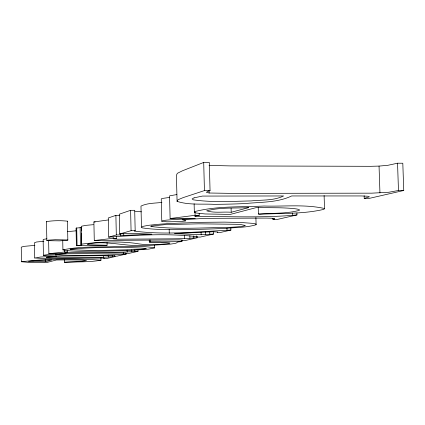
<?xml version="1.0" encoding="UTF-8"?>
<svg xmlns="http://www.w3.org/2000/svg" width="425" height="425" viewBox="0 0 425 425"><rect width="100%" height="100%" fill="white"/><g stroke="black" fill="none" stroke-linecap="round" stroke-linejoin="round"><path stroke-width="0.64" d="M258.416 213.988C272.027 213.031 286.078 213.892 299.354 210.37L299.407 209.716L297.415 209.111A50.787 3.804 -1.6 0 0 278.97 207.772L256.349 207.575L230.228 214.423L205.222 213.966L196.185 213.01L194.342 212.394L194.368 211.682C216.973 205.806 240.927 207.225 264.122 206.019C284.15 206.635 304.858 204.112 324.514 208.51L324.004 209.312C303.009 214.28 281.026 213.074 259.606 214.296L258.416 213.988L258.23 207.368M67.453 221.473L67.49 221.175C60.536 220.426 53.401 220.532 46.484 221.584L46.851 240.64L59.436 240.885L67.83 240.215L67.49 221.175M81.249 227.083L81.313 227.55L76.048 228.119L76.404 245.708L81.68 245.214L81.249 227.083L81.706 226.169L85.908 225.351L93.447 224.671M137.955 249.401L137.998 251.34L128.318 253.555L125.226 253.587L126.129 253.125L123.399 252.981L70.539 253.47L56.769 254.453L55.223 254.718L55.436 255.032C79.061 255.436 102.834 255.643 126.39 253.996L117.077 256.132L114.075 256.163L114.92 255.898L112.253 255.584L61.843 256.073L46.357 257.274L46.537 257.587L49.773 257.768L62.581 257.736L103.456 257.274L115.302 256.535L106.733 258.496L103.812 258.533L104.173 258.172L101.793 258.044L45.066 258.533L34.738 258.017L40.433 257.04L56.706 256.105L43.44 255.579L43.642 255.212L47.159 254.708L66.13 253.518L48.88 253.693L48.636 240.816M177.071 201.36L177.963 199.766L183.159 197.609L204.436 190.586L210.051 190.586L209.307 162.462L203.702 162.44L182.484 170.776L177.305 173.342L176.423 175.254L177.071 201.36C188.843 205.238 201.689 203.687 213.903 204.335C224.49 204.287 235.083 204.042 245.661 203.506C261.014 201.987 277.467 202.752 291.678 195.952L361.192 195.946L367.63 196.217L369.447 196.844L364.225 198.395L364.14 195.744M81.621 244.827L82.078 244.067C99.742 241.894 117.9 241.039 135.575 243.339C146.641 245.459 158.105 244.678 169.24 243.536L169.963 242.994L160.204 242.197L149.287 242.053L149.244 240.125M169.559 197.423L161.845 198.523L161.245 199.07L161.782 221.228L162.382 220.766L165.883 220.198L172.518 219.608L195.293 218.402L170.112 218.524L169.554 195.861L176.843 194.554M34.914 245.374L23.635 246.399L21.25 247.169L21.516 261.757C47.648 258.634 74.715 258.405 100.975 260.164L100.916 257.518M62.725 240.183L62.921 249.879C81.138 245.963 100.406 247.424 119.016 246.479C130.762 246.872 143.007 245.538 154.488 247.918L154.424 245.337M119.834 215.342L115.882 215.358L108.285 217.961L108.704 237.139L116.317 234.945L120.27 234.919L120.424 235.301L123.765 235.392L151.975 234.154L131.139 233.352L119.712 233.968L119.271 214.2L130.608 210.317L134.709 210.306L135.177 230.669L134.412 231.099C166.409 235.301 198.799 231.54 230.892 230.068L230.823 227.481M196.685 235.79L196.717 237.086L197.391 236.741C167.976 233.176 138.173 235.03 108.704 237.139M141.467 227.157L143.204 226.328L148.203 225.372L156.575 224.432L168.311 223.566L199.585 222.349L224.437 222.126L240.624 222.488L252.944 223.375L255.898 224.007L256.105 224.735C246.495 227.635 236.231 227.364 226.312 228.305A69.833 4.723 -1.5 0 1 182.649 229.596C169.203 229.42 155.614 230.021 142.295 227.869L141.467 227.157L140.978 206.104C147.374 202.953 154.95 203.304 161.92 202.406M100.975 260.164C89.346 262.422 77.223 261.577 65.423 262.294L64.34 262.188L64.287 259.59M154.488 247.918L148.835 249.093L132.866 250.261A55.5 2.991 -1.3 0 1 98.037 251.244C86.376 250.925 74.386 252.089 62.921 249.879M116.503 236.422L116.546 238.377L113.369 238.845L117.693 239.217L172.704 238.823L184.593 238.643L197.444 237.724L184.806 240.619L181.284 240.651L182.373 240.093L179.196 239.891L94.281 240.523L93.888 221.962L108.279 219.948M210.051 190.586L207.745 191.335L206.375 192.318L209.143 193.014L231.476 193.375L371.7 193.168L388.832 192.259L398.48 190.485L403.75 190.485L402.804 163.232L397.54 163.211L387.913 165.298L379.047 166.09L370.807 166.313L230.732 165.915L209.026 165.405M272.919 218.195L272.956 219.491L274.646 218.981L274.699 218.609L271.251 218.2L266.092 218.094L205.503 218.349L182.118 219.704L185.794 220.66L185.571 221L180.28 221.584L166.94 221.813L161.782 221.228M48.88 253.693L64.425 252.014L67.389 252.057L67.362 250.745M94.281 240.523L113.172 238.313L116.546 238.377M170.112 218.524L195.086 215.294L199.224 215.374L199.176 213.387M119.712 233.968L131.075 230.701L135.177 230.669M107.052 242.643L107.111 245.241L106.388 245.438L76.404 245.708M45.284 261.747L51.738 260.026L35.95 260.509L28.454 261.38L45.284 261.747L45.247 259.771M231.2 212.272L248.752 207.602C234.812 208.415 220.203 207.193 206.678 210.816C214.503 213.249 223.12 211.597 231.2 212.272L231.088 208.33M149.287 242.053L181.953 241.57L181.921 240.29M213.462 231.466L213.531 234.042L200.361 237.06L196.717 237.086M230.892 230.068L220.995 232.332L217.196 232.358L217.797 232.071L213.207 231.737L174.346 233.569L201.137 234.749L213.531 234.042M296.91 212.978L296.969 214.933L277.169 219.47L272.956 219.491M403.75 190.485L369.245 198.385L364.225 198.395M181.953 241.57L177.581 242.022L176.556 242.941L174.903 243.472L170.207 244.147L152.166 245.268A25.989 1.456 -1.3 0 1 134.008 245.496C118.671 244.715 103.371 240.89 87.948 243.987L87.476 244.481L89.925 244.848L107.111 245.241M296.969 214.933C263.181 218.126 228.947 216.314 194.995 216.516L194.82 216.091L199.224 215.374M46.856 238.808L43.339 239.403L43.138 239.838L43.44 255.579M67.389 252.057L64.839 252.402C89.107 252.673 113.709 252.87 137.998 251.34M67.564 231.657L76.314 230.786M43.865 241.304L36.63 241.984L34.452 242.733L34.738 258.017M64.34 262.188L79.459 261.598L86.514 260.674L83.89 260.254A30.94 1.424 -1.2 0 0 70.837 259.903L56.461 259.973L46.782 262.512L30.441 262.496L21.516 261.757M93.888 221.962L95.205 221.956M141.445 211.836L134.975 211.225M67.873 239.966L55.176 239.711L48.386 240.125L46.851 240.64M397.54 163.211L398.48 190.485M379.047 166.09L379.95 192.955M324.105 195.548L324.514 208.51M292.554 212.999L292.612 214.954M46.484 221.584L46.495 221.887M255.898 217.515L256.105 224.735M226.971 228.151L227.024 230.095M209.073 190.379L209.143 193.014M209.738 232.135L209.791 234.069M203.702 162.44L204.436 190.586M205.482 231.933L205.551 234.589M201.067 232.098L201.137 234.749M195.001 211.979L195.086 215.294M194.119 203.798L194.342 212.394M193.779 235.827L193.827 237.756M189.863 235.716L189.933 238.367M184.508 235.333L184.593 238.643M169.171 229.378L169.267 233.314M150.073 239.913L150.121 241.846M134.805 250.075L134.837 251.372M131.702 249.889L131.75 251.823M130.608 210.317L131.075 230.701M127.133 250.123L127.176 252.052M123.723 233.447L123.765 235.392M123.287 252.721L123.314 254.028M120.397 234L120.424 235.301M115.882 215.358L116.317 234.945M113.14 237.007L113.172 238.313M112.285 255.244L112.317 256.567M108.248 255.106L108.29 257.082M103.413 255.298L103.456 257.274M81.313 227.55L81.382 230.817M81.435 233.437L81.68 245.214M80.128 227.726L80.495 245.368M76.707 227.89L77.068 245.517M64.388 250.049L64.425 252.014M70.449 249.135L70.013 249.411C91.502 251.276 113.273 249.974 134.847 249.645A18.264 0.972 -1.3 0 0 145.679 248.726L146.285 248.407C121.12 246.792 95.604 247.074 70.449 249.135M194.06 197.859L192.116 198.911L193.237 199.824C212.351 202.587 231.827 201.317 251.069 200.924C261.874 199.739 273.594 200.882 283.587 195.962L202.364 196.079L194.06 197.859M151.613 226.02L150.737 226.461C176.678 229.702 203.421 227.63 229.606 227.343A22.913 1.519 -1.5 0 0 244.141 225.967L245.368 225.457L241.028 224.618L235.397 224.288L198.634 223.832L165.006 224.639L151.613 226.02"/></g></svg>
